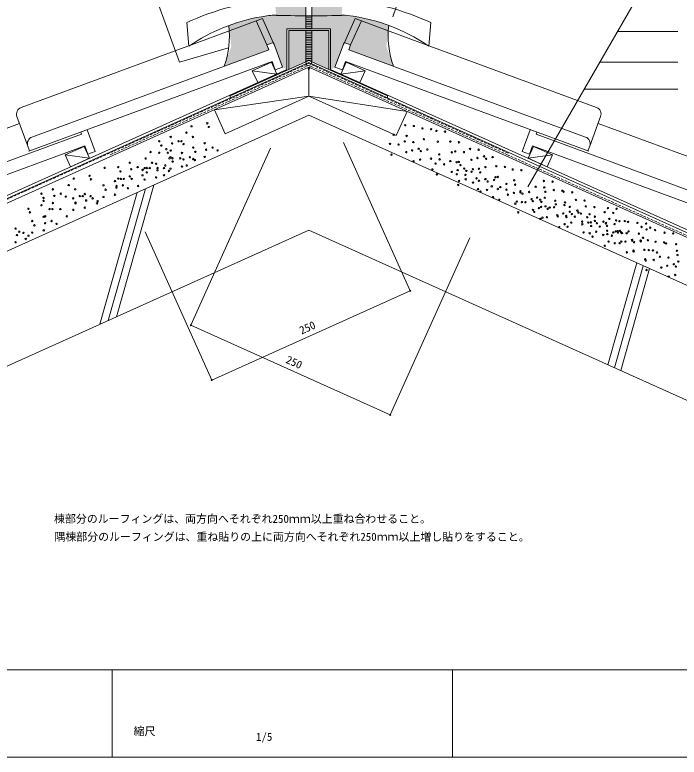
# Model space of a CAD drawing. Units: millimetres, scale not verified. Extents: x -203 to 197, y -138 to 132.
# Drawn here: x -95.3 to 56.8, y -138.4 to 31.5 of the extents above; entities that cross this region are included whole.
import ezdxf
from ezdxf.enums import TextEntityAlignment as Align

# ---------------------------------------------------------------- set-up
doc = ezdxf.new("R2010")
doc.units = ezdxf.units.MM
doc.header["$LTSCALE"] = 0.5
doc.header["$PDMODE"] = 32
doc.header["$PDSIZE"] = 0.25
doc.linetypes.add('DASHED1', pattern=[1.8, 1.2, -0.6])
doc.linetypes.add('DASHED2', pattern=[3, 2, -1])
for name, color, linetype, lineweight in [('0-0', 5, 'Continuous', 18), ('1-0', 7, 'Continuous', 18), ('1-1', 7, 'Continuous', 18), ('1-2', 3, 'Continuous', 18), ('1-3', 7, 'Continuous', 18), ('1-4', 7, 'Continuous', 18), ('1-6', 8, 'Continuous', 18), ('1-A', 7, 'Continuous', 18), ('1-B', 3, 'Continuous', 18), ('1-C', 7, 'Continuous', 18)]:
    doc.layers.add(name, color=color, linetype=linetype, lineweight=lineweight)
doc.styles.add('ＭＳ ゴシック', font='')
doc.styles.get('ＭＳ ゴシック').set_extended_font_data('MS Gothic')

msp = doc.modelspace()

# ---------------------------------------------------------------- linework, layer by layer
at = {"layer": '0-0'}
for p, q in [((196.7568, -118.3649), (-203.2433, -118.3649)), ((-72.973, -118.3649), (-72.973, -138.3649)), ((4.8649, -118.3649), (4.8649, -138.3649)), ((196.7568, -138.3649), (-203.2432, -138.3649))]:
    msp.add_line(p, q, dxfattribs=at)
at = {"layer": '1-0'}
for p, q in [((56.4562, 27.7152), (42.6152, 27.7152)), ((-176.7568, -46.3359), (-28.0071, 20.6015)), ((-28.0071, 21.2594), (-28.0071, 21.2594)), ((120.7426, -46.3359), (-28.0071, 20.6015)), ((56.4562, 20.6495), (38.5358, 20.6495)), ((-176.7568, -47.4324), (-28.0071, 19.5049)), ((-176.7568, -45.6779), (-33.0071, 19.0095)), ((120.7426, -47.4324), (-28.0071, 19.5049)), ((-28.0071, 19.5049), (-28.0071, 12.9254)), ((120.7426, -45.6779), (-23.0071, 19.0094)), ((56.4562, 14.5387), (35.0077, 14.5387)), ((-47.1574, 4.3077), (-28.0071, 12.9254)), ((-28.0071, 12.9254), (-7.9923, 3.9187)), ((-50.4567, 11.6395), (-50.4478, 11.6195)), ((-172.6531, -56.5517), (-28.0071, 8.539)), ((-49.6196, 9.7792), (-47.1574, 4.3077)), ((116.6389, -56.5517), (-28.0071, 8.539)), ((-7.9923, 3.9187), (-5.5301, 9.3902)), ((-65.4049, -8.29), (-73.9263, -38.4427)), ((-63.5, -7.4328), (-72.0214, -37.5854)), ((-67.3098, -9.1472), (-75.8312, -39.2999)), ((-162.8044, -78.4378), (-28.0071, -17.779)), ((106.7902, -78.4378), (-28.0071, -17.779)), ((47.0503, -25.2368), (40.4517, -48.5855)), ((48.5254, -25.9006), (41.9268, -49.2493)), ((50.0004, -26.5644), (43.4019, -49.9131))]:
    msp.add_line(p, q, dxfattribs=at)
msp.add_lwpolyline([(-49.6196, 9.7792), (-28.0071, 12.9254), (-5.5301, 9.3902)], dxfattribs=at)
for centre in [(-51.2345, 6.6881), (-54.8503, 6.0307), (-50.9058, 5.8663), (-5.9418, 6.26), (-3.9695, 6.0957), (-1.9973, 5.5087), (-0.025, 5.3443), (1.1959, 4.9452), (-59.6165, 3.5654), (-56.0007, 4.5515), (-54.5215, 3.5654), (-8.5808, 4.0764), (-5.613, 3.7947), (3.1681, 4.7808), (-62.2462, 2.5792), (-61.7531, 1.5931), (-59.2878, 2.0862), (-57.8086, 2.5792), (-57.1512, 2.5793), (-56.6582, 1.9218), (-51.8324, 2.1269), (-9.426, 1.9868), (-7.4538, 1.8225), (-6.0451, 2.5503), (-4.0728, 2.3859), (-1.6685, 3.0434), (1.5246, 2.4799), (4.389, 2.5034), (6.3613, 2.339), (-64.2184, 0.114), (-62.2462, -0.0504), (-60.6026, 0.7714), (-60.2739, -0.0504), (-59.6165, 0.4427), (-57.026, -0.0989), (-54.4621, 1.1408), (-53.969, 0.1546), (-51.5037, 0.6477), (-50.0245, 1.1408), (-48.8741, 0.4833), (-5.7163, 0.085), (-4.3546, 0.4841), (-2.8519, 0.8598), (-2.3823, 0.3198), (-0.8797, 0.6955), (4.7177, 0.038), (5.516, 0.2494), (7.4883, 0.085), (8.897, 0.8129), (10.8692, 0.6485), (-65.3689, -1.3652), (-59.8857, -1.3245), (-59.6556, -1.085), (-59.2283, -1.3245), (-57.4204, -1.3245), (-56.6973, -1.5781), (-55.2181, -1.085), (-54.4621, -1.4889), (-54.0676, -1.7425), (-51.8324, -0.9958), (-9.0973, -0.4785), (-2.5232, -1.6055), (-0.0344, -1.3942), (1.8439, -0.4409), (1.9378, -1.5585), (9.2257, -1.6525), (10.5875, -1.2533), (12.0902, -0.8776), (12.5597, -1.4177), (14.0624, -1.042), (-74.737, -3.5018), (-71.6143, -3.3375), (-68.9847, -2.3514), (-67.1768, -3.3375), (-65.5912, -3.5582), (-65.0793, -3.5503), (-64.4219, -3.5503), (-63.8897, -2.3514), (-62.9615, -2.5721), (-62.614, -3.5503), (-61.1536, -3.5582), (-60.8719, -2.9681), (-59.1626, -2.0712), (-57.026, -3.2216), (-55.9413, -2.9681), (-4.0259, -1.9812), (0.9987, -2.5306), (2.9709, -2.6949), (4.3797, -1.9671), (5.8447, -2.216), (6.3519, -2.1314), (6.7088, -2.8734), (12.4189, -3.3429), (14.9077, -3.1316), (16.8799, -3.296), (-71.1213, -4.3236), (-68.656, -3.8305), (-66.0654, -5.1939), (-66.0263, -3.9949), (-65.0981, -4.5443), (-62.6328, -4.0512), (-61.1348, -5.1939), (-60.0031, -4.2156), (-59.6556, -3.7147), (0.2943, -3.8595), (1.3274, -4.9959), (4.7084, -4.4324), (5.8635, -4.963), (6.0701, -4.0332), (7.5728, -3.6575), (7.8358, -5.1274), (8.0424, -4.1976), (9.2445, -4.3995), (9.545, -3.8219), (10.9162, -3.7186), (11.2167, -4.5639), (18.6643, -3.883), (20.6365, -4.0473), (-81.8042, -5.9671), (-78.1885, -5.3097), (-77.8597, -6.1315), (-72.3594, -6.5291), (-71.6143, -5.9671), (-71.0148, -6.0235), (-70.3574, -6.0235), (-68.9847, -5.4741), (-68.5495, -6.0235), (-65.5912, -6.1878), (-62.9615, -5.6948), (6.3988, -6.4985), (7.9015, -6.1229), (9.5732, -6.8648), (10.3903, -5.9116), (10.935, -6.4657), (12.3625, -6.0759), (12.4377, -6.09), (12.9073, -6.63), (14.4099, -6.2543), (14.7011, -5.6533), (15.2364, -5.5969), (18.993, -6.3483), (25.802, -6.5126), (27.7742, -6.677), (-86.5705, -8.4324), (-82.9547, -7.4463), (-81.4755, -8.4324), (-74.989, -7.5152), (-74.496, -8.5013), (-72.0307, -8.0082), (-72.0009, -7.667), (-70.5515, -7.5152), (-69.401, -8.1726), (-67.0703, -7.667), (6.1922, -7.4283), (10.719, -8.3769), (12.7664, -8.5553), (13.8558, -7.7429), (15.2552, -8.344), (15.8281, -7.9073), (17.2274, -8.5083), (17.2368, -7.1794), (19.209, -7.3438), (23.9236, -7.8274), (25.8959, -7.9918), (28.056, -8.5788), (-89.2002, -9.4186), (-86.2418, -9.9116), (-84.7626, -9.4186), (-83.6121, -10.076), (-80.4127, -9.9805), (-79.7553, -9.9805), (-79.2842, -9.4968), (-77.9474, -9.9805), (-74.989, -10.1448), (-72.3594, -9.6518), (11.2637, -8.931), (14.1845, -10.2082), (17.5655, -9.6447), (18.9273, -9.2456), (20.43, -8.8699), (20.4346, -9.1282), (20.8995, -9.4099), (22.4022, -9.0343), (24.2523, -10.2928), (25.9945, -10.3444), (26.1307, -8.9779), (30.0282, -8.7431), (30.3099, -8.9544), (32.2822, -9.1188), (-89.2002, -12.0482), (-88.7071, -10.4047), (-88.7071, -11.0621), (-86.5705, -11.5551), (-81.9138, -10.4829), (-81.4208, -11.4691), (-81.3988, -11.624), (-78.9554, -10.976), (-77.4763, -10.4829), (-76.4682, -11.624), (-76.3258, -11.1404), (15.5839, -10.8093), (19.256, -11.7109), (19.5894, -11.2178), (20.7587, -11.3352), (21.5616, -11.3822), (22.9704, -10.6543), (23.2474, -11.1239), (24.9426, -10.8187), (25.2197, -11.2883), (28.3847, -11.0441), (28.5302, -11.8705), (30.5025, -12.0349), (30.6386, -11.4197), (33.1274, -10.8328), (35.0997, -10.9971), (-92.1585, -12.87), (-91.8298, -13.6918), (-87.3375, -12.9482), (-86.6801, -12.9482), (-84.8722, -12.9482), (-81.9138, -13.1126), (-79.2842, -12.6195), (19.9181, -13.6831), (23.2991, -13.1196), (23.5761, -13.5892), (24.6609, -12.7205), (25.1492, -12.434), (26.1635, -12.3448), (26.6331, -12.8849), (27.1215, -12.5984), (28.1358, -12.5092), (31.7234, -13.561), (31.7281, -12.4294), (33.4561, -13.2981), (33.6956, -13.7254), (35.3814, -12.3354), (37.3537, -12.4998), (39.7016, -13.6502), (40.4529, -12.7111), (42.4251, -12.8754), (-88.682, -14.6904), (-88.3236, -14.5918), (-83.393, -14.5918), (24.9896, -15.1858), (25.4779, -14.8994), (26.4923, -14.8101), (28.859, -14.3359), (28.981, -14.5988), (30.2207, -13.9367), (30.8828, -14.519), (30.9533, -14.7632), (32.193, -14.1011), (32.8551, -14.6833), (34.2638, -13.9555), (35.7101, -14.8007), (36.2361, -14.1198), (37.4617, -14.688), (40.7816, -15.1764), (41.6738, -13.8146), (-91.3117, -15.6765), (-90.8186, -16.6626), (-88.3533, -16.1696), (-86.8742, -15.6765), (-85.7237, -16.3339), (29.3097, -17.0641), (30.5494, -16.402), (31.2115, -16.9843), (32.0521, -16.0263), (34.5409, -15.815), (34.5926, -16.4208), (35.9543, -16.0216), (36.5131, -15.9794), (36.6164, -16.7777), (37.457, -15.646), (37.9266, -16.186), (38.5887, -16.942), (39.4292, -15.8103), (39.9974, -16.2142), (40.0303, -16.1156), (40.2416, -16.773), (41.9696, -16.3785), (42.3312, -15.5286), (43.0826, -15.7164), (44.3035, -15.6929), (45.0548, -15.8808), (47.2149, -16.0921), (48.154, -17.0312), (49.1871, -16.2564), (-95.1122, -17.4108), (-94.2701, -18.1418), (-93.3043, -18.3969), (-91.3117, -18.3062), (-88.682, -17.8131), (34.8696, -18.2804), (36.283, -18.487), (37.7857, -18.1113), (40.2745, -17.9), (40.3261, -18.6795), (41.6879, -18.2803), (42.2467, -18.0643), (42.66, -17.9939), (42.7773, -18.2991), (43.1906, -17.9047), (43.4113, -18.1817), (43.6601, -18.4447), (44.7496, -18.4635), (45.1628, -18.069), (47.5436, -18.5574), (49.281, -17.5947), (50.1263, -17.1956), (51.2532, -17.7591), (53.4133, -18.3461), (55.3856, -18.5104), (-95.1122, -20.5335), (-94.7835, -18.89), (-92.7909, -19.7854), (-92.1538, -19.0544), (36.9451, -19.243), (39.3964, -18.8626), (40.6032, -20.3653), (41.3686, -19.027), (43.5193, -20.37), (44.4678, -20.3653), (45.9705, -19.9896), (46.008, -20.1587), (46.4401, -20.5296), (47.9427, -20.154), (47.9803, -20.323), (48.4828, -19.4966), (49.6098, -20.0601), (51.3472, -20.4122), (39.7251, -21.3279), (42.0166, -20.7456), (43.1061, -20.7644), (48.788, -22.2436), (53.3194, -20.5766), (53.742, -20.8114), (56.043, -20.9757), (44.7965, -22.8306), (46.2992, -22.4549), (46.3367, -22.624), (49.7976, -22.3328), (50.7602, -22.408), (51.6759, -22.8775), (52.3333, -23.859), (56.2308, -22.4784), (56.3717, -23.441), (48.9523, -24.4225), (49.1167, -24.7089), (50.9246, -24.5868), (54.3055, -24.0233), (55.5265, -25.5495), (56.5595, -24.9437), (49.281, -26.8878), (52.662, -26.3243), (54.0238, -25.9251), (55.9961, -26.0895), (54.3525, -28.3904), (55.8552, -28.0148)]:
    msp.add_circle(centre, 0.1644, dxfattribs=at)
at = {"layer": '1-1'}
for p, q in [((-51.3493, 25.9419), (-38.5877, 30.6391)), ((-35.8362, 24.5247), (-38.5877, 30.6391)), ((-20.178, 24.5247), (-17.4265, 30.6391)), ((-4.6649, 25.9419), (-17.4265, 30.6391)), ((-4.6649, 25.9419), (-17.4265, 30.6391)), ((-4.6649, 25.9419), (-17.4265, 30.6391)), ((-37.5744, 24.6185), (-40.0427, 30.1035)), ((-18.4397, 24.6185), (-15.9715, 30.1035)), ((-15.0787, 18.7314), (-19.4559, 20.7012)), ((-40.9355, 18.7314), (-35.3272, 17.9654)), ((-40.9355, 18.7314), (-35.3272, 17.9654)), ((-40.9355, 18.7314), (-35.3272, 17.9654)), ((-15.0787, 18.7314), (-20.687, 17.9654)), ((-15.0787, 18.7314), (-20.687, 17.9654)), ((-15.0787, 18.7314), (-20.687, 17.9654)), ((-16.3098, 15.9957), (-15.0787, 18.7314)), ((-35.3272, 17.9654), (-39.7044, 15.9957)), ((-35.3272, 17.9654), (-39.7044, 15.9956)), ((-20.687, 17.9654), (-16.3098, 15.9956)), ((-83.7958, -0.5557), (-79.4186, 1.414)), ((27.7816, -0.5557), (23.4044, 1.414)), ((-83.7958, -0.5557), (-78.1875, -1.3217)), ((-83.7958, -0.5557), (-78.1875, -1.3217)), ((-83.7958, -0.5557), (-78.1875, -1.3217)), ((-83.7958, -0.5557), (-78.1875, -1.3217)), ((27.7817, -0.5557), (22.1733, -1.3217)), ((27.7817, -0.5557), (22.1733, -1.3217)), ((27.7817, -0.5557), (22.1733, -1.3217)), ((27.7816, -0.5557), (22.1733, -1.3217))]:
    msp.add_line(p, q, dxfattribs=at)
at = {"layer": '1-1', "color": 3}
for p, q in [((-37.5744, 24.6185), (-36.0729, 25.1711)), ((-18.4397, 24.6185), (-19.9413, 25.1711))]:
    msp.add_line(p, q, dxfattribs=at)
at = {"layer": '1-1', "color": 3, "linetype": 'DASHED1'}
for p in [(-176.7568, -46.5552), (17.589, -0.1361)]:
    msp.add_line(p, (-28.0071, 20.3822), dxfattribs=at)
at = {"layer": '1-1'}
for points in [[(-39.7044, 15.9957), (-40.9355, 18.7314), (-36.5583, 20.7012)], [(-39.7044, 15.9956), (-40.9355, 18.7314), (-36.5583, 20.7012)], [(-19.4559, 20.7012), (-20.687, 17.9654), (-16.3098, 15.9957)], [(-16.3098, 15.9956), (-15.0787, 18.7314), (-19.4559, 20.7012)], [(-83.7958, -0.5557), (-79.4186, 1.414), (-78.1875, -1.3217)], [(-83.7958, -0.5557), (-79.4186, 1.414), (-78.1875, -1.3217)], [(27.7817, -0.5557), (23.4044, 1.414), (22.1733, -1.3217)], [(27.7816, -0.5557), (23.4044, 1.414), (22.1733, -1.3217)]]:
    msp.add_lwpolyline(points, dxfattribs=at)
for points in [[(-39.7044, 15.9956), (-40.9355, 18.7314), (-36.5583, 20.7012), (-35.3272, 17.9654)], [(-16.3098, 15.9956), (-15.0787, 18.7314), (-19.4559, 20.7012), (-20.687, 17.9654)], [(-82.5647, -3.2915), (-83.7958, -0.5557), (-79.4186, 1.414), (-78.1875, -1.3217)], [(-82.5647, -3.2915), (-83.7958, -0.5557), (-79.4186, 1.414), (-78.1875, -1.3217)], [(26.5505, -3.2915), (27.7817, -0.5557), (23.4044, 1.414), (22.1733, -1.3217)], [(26.5505, -3.2915), (27.7817, -0.5557), (23.4044, 1.414), (22.1733, -1.3217)]]:
    msp.add_lwpolyline(points, close=True, dxfattribs=at)
at = {"layer": '1-2'}
for p, q in [((-55.9196, 29.7225), (-55.4489, 24.343)), ((-0.0946, 29.7225), (-0.5653, 24.343))]:
    msp.add_line(p, q, dxfattribs=at)
for centre, radius, start, end in [((-30.5673, -24.8436), 60.168, 95, 114.92029), ((-25.4469, -24.8436), 60.168, 65.07971, 85), ((-31.8708, -9.9445), 41.612, 99.63084, 124.51465), ((-31.8708, -9.9445), 41.612, 95, 99.63084), ((-27.9573, 310.9298), 279.6397, 268.26597, 271.718), ((-24.1433, -9.9445), 41.612, 55.48535, 85)]:
    msp.add_arc(centre, radius, start, end, dxfattribs=at)
at = {"layer": '1-3'}
for p, q in [((-72.446, 61.5562), (-57.5822, 20.7182)), ((22.0978, -7.8219), (50.7085, 41.7332)), ((-57.5822, 20.7182), (-46.3553, 23.9382))]:
    msp.add_line(p, q, dxfattribs=at)
at = {"layer": '1-3', "color": 3, "linetype": 'DASHED1'}
for p, q in [((-73.4376, -0.5002), (-28.0071, 19.9435)), ((17.4248, -0.5008), (-28.0071, 19.9435)), ((17.4234, -0.5002), (120.8747, -47.0533))]:
    msp.add_line(p, q, dxfattribs=at)
at = {"layer": '1-3'}
msp.add_lwpolyline([(-10.2167, 38.2502), (-0.5109, 55.0612), (-8.7751, 31.0422)], dxfattribs=at)
at = {"layer": '1-4'}
for p, q in [((-28.7071, 38.4989), (-28.7071, 28.33)), ((-27.3071, 38.4989), (-27.3071, 28.33)), ((-28.7071, 31.1896), (-27.3071, 31.1896)), ((-28.7071, 30.7896), (-27.3071, 30.7896)), ((-28.7071, 30.3896), (-27.3071, 30.3896)), ((-28.7071, 29.9896), (-27.3071, 29.9896)), ((-28.7071, 29.5896), (-27.3071, 29.5896)), ((-28.7071, 29.1896), (-27.3071, 29.1896)), ((-33.0071, 28.33), (-23.0071, 28.33)), ((-33.0071, 28.33), (-33.0071, 18.7901)), ((-32.6071, 27.93), (-32.6071, 18.9701)), ((-32.6071, 27.93), (-23.4071, 27.93)), ((-28.7071, 28.7896), (-27.3071, 28.7896)), ((-28.7071, 28.3896), (-27.3071, 28.3896)), ((-28.7071, 27.93), (-28.7071, 20.7251)), ((-28.7071, 27.53), (-27.3071, 27.53)), ((-27.3071, 27.93), (-27.3071, 20.7252)), ((-23.0071, 28.33), (-23.0071, 18.7902)), ((-28.7071, 27.13), (-27.3071, 27.13)), ((-28.7071, 26.73), (-27.3071, 26.73)), ((-28.7071, 26.33), (-27.3071, 26.33)), ((-28.7071, 25.93), (-27.3071, 25.93)), ((-28.7071, 25.53), (-27.3071, 25.53)), ((-28.7071, 25.13), (-27.3071, 25.13)), ((-28.7071, 24.73), (-27.3071, 24.73)), ((-28.7071, 24.33), (-27.3071, 24.33)), ((-28.7071, 23.93), (-27.3071, 23.93)), ((-28.7071, 23.53), (-27.3071, 23.53)), ((-28.7071, 23.13), (-27.3071, 23.13)), ((-28.7071, 22.73), (-27.3071, 22.73)), ((-28.7071, 22.33), (-27.3071, 22.33)), ((-46.0071, 12.9401), (-28.0071, 21.0401)), ((-28.7071, 21.93), (-27.3071, 21.93)), ((-28.7071, 21.53), (-27.3071, 21.53)), ((-28.7071, 21.13), (-27.3071, 21.13)), ((-10.0071, 12.9402), (-28.0071, 21.0401)), ((-46.0071, 12.9401), (-46.0071, 12.5015)), ((-10.0071, 12.9402), (-10.0071, 12.5015))]:
    msp.add_line(p, q, dxfattribs=at)
msp.add_lwpolyline([(-32.6071, 27.93), (-23.4071, 27.93), (-23.4071, 18.9702)], dxfattribs=at)
at = {"layer": '1-4', "linetype": 'DASHED2'}
msp.add_lwpolyline([(-28.7071, 20.7251), (-28.0071, 18.8549), (-27.3071, 20.7252)], dxfattribs=at)
at = {"layer": '1-6', "color": 3}
for centre, start, end in [((-66.9926, 26.6848), 340.49983, 6.61), ((10.9784, 26.6848), 173.39, 199.50017)]:
    msp.add_arc(centre, 20.8192, start, end, dxfattribs=at)
at = {"layer": '1-6', "color": 1}
for centre, start, end in [((-66.9926, 26.6848), 340.49983, 6.61), ((10.9784, 26.6848), 173.39, 199.50017)]:
    msp.add_arc(centre, 20.8192, start, end, dxfattribs=at)
at = {"layer": '1-6'}
for points in [[(-28.7071, 28.33), (-31.6591, 38.783), (-35.8113, 35.0954)], [(-31.5789, 38.4989), (-28.7071, 28.33), (-28.7071, 38.4989)], [(-27.3071, 28.33), (-24.3551, 38.783), (-20.2029, 35.0954)], [(-24.4353, 38.4989), (-27.3071, 28.33), (-27.3071, 38.4989)], [(-28.7071, 28.33), (-35.8113, 35.0954), (-35.4976, 31.5092)], [(-27.3071, 28.33), (-20.2029, 35.0954), (-20.5166, 31.5092)], [(-28.7071, 28.33), (-41.22, 30.5977), (-42.6755, 30.243)], [(-28.7071, 28.33), (-39.7277, 30.9035), (-41.22, 30.5977)], [(-28.7071, 28.33), (-38.4435, 31.1237), (-39.7277, 30.9035)], [(-28.7071, 28.33), (-37.1714, 31.3071), (-38.4435, 31.1237)], [(-28.7071, 28.33), (-35.4976, 31.5092), (-37.1714, 31.3071)], [(-27.3071, 28.33), (-20.5166, 31.5092), (-18.8428, 31.3071)], [(-27.3071, 28.33), (-18.8428, 31.3071), (-17.5707, 31.1237)], [(-27.3071, 28.33), (-17.5707, 31.1237), (-16.2864, 30.9035)], [(-27.3071, 28.33), (-16.2864, 30.9035), (-14.7942, 30.5977)], [(-27.3071, 28.33), (-14.7942, 30.5977), (-13.3387, 30.243)], [(-28.7071, 28.33), (-45.293, 29.4357), (-46.3118, 29.0814)], [(-46.3118, 29.0814), (-45.7561, 24.2859), (-36.1194, 25.154)], [(-33.0071, 28.33), (-28.7071, 28.33), (-46.3118, 29.0814)], [(-33.0071, 28.33), (-46.3118, 29.0814), (-36.1194, 25.154)], [(-28.7071, 28.33), (-43.9475, 29.8761), (-45.293, 29.4357)], [(-28.7071, 28.33), (-42.6755, 30.243), (-43.9475, 29.8761)], [(-27.3071, 28.33), (-13.3387, 30.243), (-12.0667, 29.8761)], [(-27.3071, 28.33), (-12.0667, 29.8761), (-10.7212, 29.4357)], [(-27.3071, 28.33), (-10.7212, 29.4357), (-9.7024, 29.0814)], [(-23.0071, 28.33), (-27.3071, 28.33), (-9.7024, 29.0814)], [(-23.0071, 28.33), (-9.7024, 29.0814), (-19.8948, 25.154)], [(-9.7024, 29.0814), (-10.2581, 24.2859), (-19.8948, 25.154)], [(-36.1194, 25.154), (-34.0004, 19.5404), (-33.0071, 28.33)], [(-34.0004, 19.5404), (-33.0071, 19.0095), (-33.0071, 28.33)], [(-32.6071, 27.93), (-32.6071, 18.9701), (-28.7071, 27.93), (-28.7071, 20.7251)], [(-23.4071, 27.93), (-23.4071, 18.9701), (-27.3071, 27.93), (-27.3071, 20.7251)], [(-22.0138, 19.5404), (-23.0071, 19.0095), (-23.0071, 28.33)], [(-19.8948, 25.154), (-22.0138, 19.5404), (-23.0071, 28.33)], [(-45.7561, 24.2859), (-47.3676, 19.7352), (-37.1599, 23.4923)], [(-45.7561, 24.2859), (-37.5744, 24.6185), (-36.1194, 25.154)], [(-45.7561, 24.2859), (-37.1599, 23.4923), (-37.5744, 24.6185)], [(-10.2581, 24.2859), (-18.4397, 24.6185), (-19.8948, 25.154)], [(-10.2581, 24.2859), (-18.8543, 23.4923), (-18.4397, 24.6185)], [(-10.2581, 24.2859), (-8.6466, 19.7352), (-18.8543, 23.4923)]]:
    msp.add_solid(points, dxfattribs=at)
at = {"layer": '1-A'}
for p, q in [((-4.7978, -31.6327), (-20.0515, 2.2644)), ((-54.9664, -39.5275), (-36.7342, 0.9885)), ((-50.2282, -52.0764), (-65.4819, -18.1793)), ((-9.3704, -60.0457), (8.8618, -19.5297)), ((-50.2282, -52.0764), (-4.7978, -31.6327)), ((-54.9664, -39.5275), (-9.3704, -60.0457))]:
    msp.add_line(p, q, dxfattribs=at)
for p in [(-4.7978, -31.6327), (-54.9664, -39.5275), (-50.2282, -52.0764), (-9.3704, -60.0457)]:
    msp.add_point(p, dxfattribs=at)
at = {"layer": '1-B'}
for p, q in [((-37.5744, 24.6185), (-37.1599, 23.4923)), ((-37.3378, 23.9721), (-37.1666, 23.5072)), ((-37.3377, 23.9721), (-37.1666, 23.5072)), ((-36.0729, 25.1711), (-34.0004, 19.5404)), ((-19.9413, 25.1711), (-22.0138, 19.5404)), ((-18.4397, 24.6185), (-18.8543, 23.4923)), ((-18.4397, 24.6185), (-18.8543, 23.4923)), ((-18.6764, 23.9721), (-18.8476, 23.5072)), ((-18.6765, 23.9721), (-18.8476, 23.5072)), ((-18.6764, 23.9721), (-18.8476, 23.5072)), ((-18.6765, 23.9721), (-18.8476, 23.5072)), ((-91.3583, 3.5435), (-37.1599, 23.4923)), ((35.3441, 3.5435), (-18.8543, 23.4923)), ((-92.0746, 0.2962), (-36.3805, 20.7956)), ((-36.3805, 20.7956), (-35.6896, 18.9187)), ((-19.6327, 20.7952), (-20.3179, 18.9336)), ((36.0604, 0.2962), (-19.6327, 20.7952)), ((-35.6896, 18.9187), (-34.0004, 19.5404)), ((-20.3246, 18.9187), (-22.0138, 19.5404)), ((-78.6898, 5.2227), (-76.8607, 0.2533)), ((-78.6898, 5.2227), (-76.8607, 0.2533)), ((22.6757, 5.2227), (20.8465, 0.2533)), ((22.6756, 5.2227), (20.8465, 0.2533)), ((-134.2186, -15.7437), (-80.0202, 4.2052)), ((-80.1913, 4.6701), (-80.0202, 4.2052)), ((-80.1913, 4.6701), (-80.0202, 4.2052)), ((24.1771, 4.6701), (24.006, 4.2052)), ((24.1771, 4.6701), (24.006, 4.2052)), ((78.2044, -15.7437), (24.006, 4.2052)), ((-134.9349, -18.991), (-79.2408, 1.5084)), ((-92.3072, 1.4893), (-91.8898, 0.3554)), ((-79.2408, 1.5084), (-78.5499, -0.3685)), ((-79.2407, 1.5084), (-78.5499, -0.3685)), ((-78.5499, -0.3685), (-76.8607, 0.2533)), ((-78.5499, -0.3685), (-76.8607, 0.2533)), ((22.5357, -0.3685), (20.8465, 0.2533)), ((22.5357, -0.3685), (20.8465, 0.2533)), ((23.2266, 1.5084), (22.5357, -0.3685)), ((23.2266, 1.5084), (22.5357, -0.3685)), ((78.9207, -18.991), (23.2266, 1.5084)), ((36.293, 1.4893), (35.8756, 0.3554))]:
    msp.add_line(p, q, dxfattribs=at)
for centre, start, end in [((-90.8056, 2.0419), 110.2068, 200.20738), ((34.7914, 2.0419), 339.79262, 69.7932)]:
    msp.add_arc(centre, 1.6, start, end, dxfattribs=at)
at = {"layer": '1-C'}
for p, q in [((-93.8453, 10.3003), (-51.3493, 25.9419)), ((37.8311, 10.3003), (-4.6649, 25.9419)), ((-94.7941, 8.2461), (-92.3072, 1.4893)), ((38.78, 8.2461), (36.293, 1.4893)), ((-136.7056, -8.9868), (-94.2086, 6.6551)), ((80.6914, -8.9868), (38.1944, 6.6551))]:
    msp.add_line(p, q, dxfattribs=at)
for centre, start, end in [((-93.2926, 8.7988), 110.20749, 200.20695), ((37.2784, 8.7988), 339.79305, 69.79251)]:
    msp.add_arc(centre, 1.6, start, end, dxfattribs=at)

# ---------------------------------------------------------------- texts
at = {"layer": '0-0', "color": 7, "style": 'ＭＳ ゴシック'}
msp.add_text('縮尺', height=1.833, dxfattribs=at).set_placement((-68.1081, -133.9054), align=Align.BOTTOM_LEFT)
at = {"layer": '1-0', "style": 'ＭＳ ゴシック'}
msp.add_text('1/5', height=1.833, dxfattribs=at).set_placement((-40.0932, -135.1819), align=Align.BOTTOM_LEFT)
at = {"layer": '1-3', "style": 'ＭＳ ゴシック'}
for s, p in [('棟部分のルーフィングは、両方向へそれぞれ250ｍｍ以上重ね合わせること。', (-86.3043, -85.2987)), ('隅棟部分のルーフィングは、重ね貼りの上に両方向へそれぞれ250ｍｍ以上増し貼りをすること。', (-86.2165, -89.4101))]:
    msp.add_text(s, height=1.833, dxfattribs=at).set_placement(p, align=Align.BOTTOM_LEFT)
at = {"layer": '1-A', "style": 'ＭＳ ゴシック'}
for rotation, p in [(24.228, (-29.428, -42.1681)), (335.772, (-33.6731, -48.5612))]:
    msp.add_text('250', height=1.833, rotation=rotation, dxfattribs=at).set_placement(p, align=Align.BOTTOM_LEFT)

doc.saveas('drawing.dxf')
